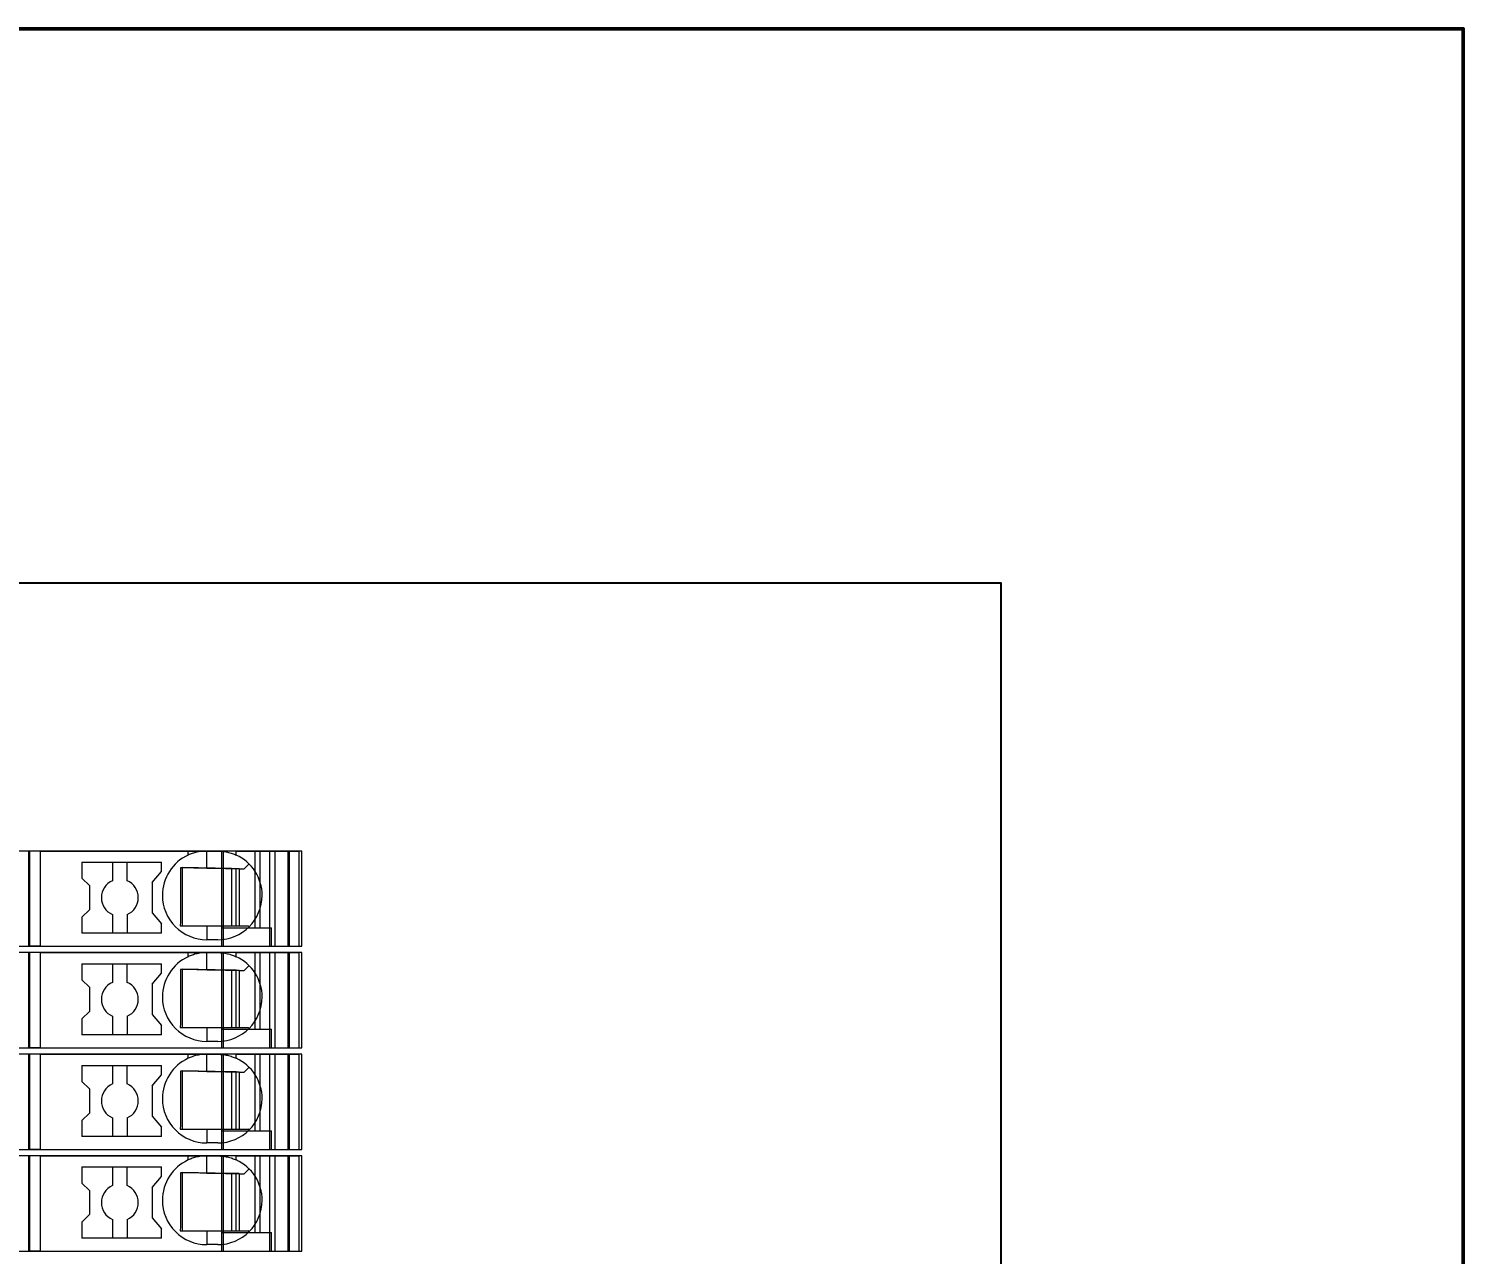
# Model space of a CAD drawing. Header units: millimetres. Extents: x 0 to 1680, y 0 to 1188.
# Drawn here: x 894.4 to 972, y 406.7 to 473 of the extents above; entities that cross this region are included whole.
import ezdxf
from ezdxf.enums import TextEntityAlignment as Align

# ---------------------------------------------------------------- set-up
doc = ezdxf.new("R2010")
doc.units = ezdxf.units.MM
for name, color, linetype, lineweight in [('EPLAN100', 7, 'Continuous', 13), ('EPLAN309', 5, 'Continuous', 5), ('EPLAN310', 5, 'Continuous', 5), ('EPLAN400', 5, 'Continuous', 9), ('EPLAN440', 73, 'Continuous', 9), ('EPLAN493', 5, 'Continuous', 5), ('EPLAN500', 7, 'Continuous', 9), ('EPLAN501', 7, 'Continuous', 9), ('EPLAN502', 7, 'Continuous', 9), ('EPLAN503', 7, 'Continuous', 9), ('EPLAN504', 7, 'Continuous', 9), ('MAIN-1', 7, 'Continuous', 5), ('MAIN-2', 7, 'Continuous', 5)]:
    doc.layers.add(name, color=color, linetype=linetype, lineweight=lineweight)
doc.styles.add('Tahoma', font='')
doc.styles.get('Tahoma').set_extended_font_data('Tahoma')

# ---------------------------------------------------------------- blocks, each defined once
blk = doc.blocks.new('EPLSYM_LibrarySPECIAL_Symbol12_Variant0_Placement8_26')
at = {"layer": 'EPLAN309', "lineweight": 13, "ltscale": 16}
blk.add_lwpolyline([(0, -5.15), (68.15, -5.15), (68.15, 0), (0, 0)], close=True, dxfattribs=at)
at = {"layer": 'EPLAN493', "color": 5, "style": 'Tahoma'}
blk.add_attdef('17_20450', text='', height=2.3478, dxfattribs=at).set_placement((0, -21.83478), align=Align.MIDDLE_RIGHT)
blk = doc.blocks.new('EPLSYM_LibrarySPECIAL_Symbol12_Variant0_Placement8_27')
at = {"layer": 'EPLAN309', "lineweight": 13, "ltscale": 16}
blk.add_lwpolyline([(0, -5.15), (68.15, -5.15), (68.15, 0), (0, 0)], close=True, dxfattribs=at)
at = {"layer": 'EPLAN493', "color": 5, "style": 'Tahoma'}
blk.add_attdef('17_20450', text='', height=2.3478, dxfattribs=at).set_placement((0, -21.83478), align=Align.MIDDLE_RIGHT)
blk = doc.blocks.new('EPLSYM_LibrarySPECIAL_Symbol12_Variant0_Placement8_28')
at = {"layer": 'EPLAN309', "lineweight": 13, "ltscale": 16}
blk.add_lwpolyline([(0, -5.15), (68.15, -5.15), (68.15, 0), (0, 0)], close=True, dxfattribs=at)
at = {"layer": 'EPLAN493', "color": 5, "style": 'Tahoma'}
blk.add_attdef('17_20450', text='', height=2.3478, dxfattribs=at).set_placement((0, -21.83478), align=Align.MIDDLE_RIGHT)
blk = doc.blocks.new('EPLSYM_LibrarySPECIAL_Symbol12_Variant0_Placement8_29')
at = {"layer": 'EPLAN309', "lineweight": 13, "ltscale": 16}
blk.add_lwpolyline([(0, -5.15), (68.15, -5.15), (68.15, 0), (0, 0)], close=True, dxfattribs=at)
at = {"layer": 'EPLAN493', "color": 5, "style": 'Tahoma'}
blk.add_attdef('17_20450', text='', height=2.3478, dxfattribs=at).set_placement((0, -21.83478), align=Align.MIDDLE_RIGHT)
blk = doc.blocks.new('EPLSYM_LibrarySPECIAL_Symbol11_Variant0_Placement8')
at = {"layer": 'EPLAN310', "lineweight": 25, "ltscale": 16}
blk.add_lwpolyline([(0, -240), (150, -240), (150, 0), (0, 0)], close=True, dxfattribs=at)
at = {"layer": 'EPLAN400', "color": 5, "style": 'Tahoma'}
blk.add_attdef('17_20010', text='', height=2.2575, dxfattribs=at).set_placement((-1.5, -0.9515), align=Align.TOP_RIGHT)
at = {"layer": 'EPLAN440', "color": 73, "style": 'Tahoma'}
blk.add_attdef('17_20300', text='', height=1.6254, dxfattribs=at).set_placement((-1.5, -4.57508), align=Align.TOP_RIGHT)
at = {"layer": 'EPLAN500', "color": 7, "style": 'Tahoma'}
blk.add_attdef('17_20027', text='', height=1.6254, dxfattribs=at).set_placement((-1.5, -7.27508), align=Align.TOP_RIGHT)
at = {"layer": 'EPLAN501', "color": 7, "style": 'Tahoma'}
blk.add_attdef('17_20011', text='', height=1.6254, dxfattribs=at).set_placement((-1.5, -12.67508), align=Align.TOP_RIGHT)
at = {"layer": 'EPLAN502', "color": 7, "style": 'Tahoma'}
blk.add_attdef('17_20025', text='', height=1.6254, dxfattribs=at).set_placement((-1.5, -15.37508), align=Align.TOP_RIGHT)
at = {"layer": 'EPLAN503', "color": 7, "style": 'Tahoma'}
blk.add_attdef('17_20024', text='', height=1.6254, dxfattribs=at).set_placement((-1.5, -18.07508), align=Align.TOP_RIGHT)
at = {"layer": 'EPLAN504', "color": 7, "style": 'Tahoma'}
blk.add_attdef('17_20901[1]', text='', height=1.6254, dxfattribs=at).set_placement((-1.5, -9.97508), align=Align.TOP_RIGHT)

msp = doc.modelspace()

# ---------------------------------------------------------------- linework, layer by layer
at = {"layer": 'EPLAN100', "lineweight": 50, "ltscale": 16}
msp.add_lwpolyline([(772, 173), (972, 173), (972, 473), (772, 473)], close=True, dxfattribs=at)
at = {"layer": 'MAIN-1'}
for p, q in [((895, 428.5), (894.367, 428.5)), ((894.367, 423.35), (894.367, 428.5)), ((895, 428.5), (903, 428.5)), ((895, 423.35), (895, 428.5)), ((897.25, 427.9), (897.25, 427.029)), ((897.25, 427.9), (901.55, 427.9)), ((898.9, 427.9), (898.9, 426.892)), ((899.7, 426.892), (899.7, 427.9)), ((901.55, 427.389), (901.55, 427.9)), ((903, 428.5), (904, 428.5)), ((903, 428.282), (903, 428.5)), ((903.052, 428.305), (903, 428.282)), ((903.106, 428.327), (903.052, 428.305)), ((903.163, 428.349), (903.106, 428.327)), ((903.222, 428.37), (903.163, 428.349)), ((903.283, 428.39), (903.222, 428.37)), ((903.347, 428.409), (903.283, 428.39)), ((903.413, 428.427), (903.347, 428.409)), ((903.481, 428.443), (903.413, 428.427)), ((903.551, 428.458), (903.481, 428.443)), ((903.622, 428.47), (903.551, 428.458)), ((903.696, 428.481), (903.622, 428.47)), ((903.771, 428.489), (903.696, 428.481)), ((903.847, 428.495), (903.771, 428.489)), ((903.923, 428.499), (903.847, 428.495)), ((904, 428.5), (903.923, 428.499)), ((904, 427.568), (904, 428.5)), ((904, 428.5), (904.6, 428.5)), ((904.6, 428.5), (904.677, 428.499)), ((905.6, 428.5), (904.6, 428.5)), ((904.677, 428.499), (904.753, 428.495)), ((904.753, 428.495), (904.829, 428.489)), ((904.829, 428.489), (904.904, 428.481)), ((904.904, 428.481), (904.978, 428.47)), ((904.978, 428.47), (905.049, 428.458)), ((905.049, 428.458), (905.119, 428.443)), ((905.119, 428.443), (905.187, 428.427)), ((905.187, 428.427), (905.253, 428.409)), ((905.253, 428.409), (905.317, 428.39)), ((905.317, 428.39), (905.378, 428.37)), ((905.378, 428.37), (905.437, 428.349)), ((905.437, 428.349), (905.494, 428.327)), ((905.494, 428.327), (905.548, 428.305)), ((905.548, 428.305), (905.6, 428.282)), ((905.6, 428.5), (909, 428.5)), ((905.6, 428.282), (905.6, 428.5)), ((906.033, 427.533), (906.297, 427.797)), ((909, 423.35), (909, 428.5)), ((897.65, 426.629), (897.25, 427.029)), ((901.05, 426.793), (901.55, 427.389)), ((902.574, 427.592), (902.574, 427.522)), ((902.635, 427.591), (902.574, 427.592)), ((902.574, 427.522), (902.575, 427.45)), ((902.575, 427.45), (902.576, 427.377)), ((902.576, 427.377), (902.577, 427.303)), ((902.577, 427.303), (902.577, 427.227)), ((902.577, 427.227), (902.578, 427.149)), ((902.578, 427.149), (902.579, 427.07)), ((902.579, 427.07), (902.58, 426.988)), ((902.58, 426.988), (902.58, 426.904)), ((902.696, 427.59), (902.635, 427.591)), ((902.671, 427.591), (902.671, 424.45)), ((902.759, 427.589), (902.696, 427.59)), ((902.822, 427.588), (902.759, 427.589)), ((902.887, 427.587), (902.822, 427.588)), ((902.953, 427.586), (902.887, 427.587)), ((903.021, 427.585), (902.953, 427.586)), ((903.09, 427.584), (903.021, 427.585)), ((903.16, 427.582), (903.09, 427.584)), ((903.233, 427.581), (903.16, 427.582)), ((903.307, 427.58), (903.233, 427.581)), ((903.385, 427.579), (903.307, 427.58)), ((903.464, 427.577), (903.385, 427.579)), ((903.547, 427.576), (903.464, 427.577)), ((903.632, 427.575), (903.547, 427.576)), ((903.72, 427.573), (903.632, 427.575)), ((903.812, 427.571), (903.72, 427.573)), ((903.905, 427.57), (903.812, 427.571)), ((904, 427.568), (903.905, 427.57)), ((904, 427.568), (906.033, 427.533)), ((905.35, 427.545), (905.35, 424.45)), ((905.6, 424.45), (905.6, 427.54)), ((905.75, 427.538), (905.75, 424.45)), ((897.65, 426.629), (897.65, 425.321)), ((901.05, 426.793), (901.05, 425.157)), ((902.58, 426.904), (902.581, 426.817)), ((902.581, 426.817), (902.581, 426.726)), ((902.581, 426.726), (902.582, 426.632)), ((902.582, 426.632), (902.582, 426.534)), ((902.582, 426.534), (902.583, 426.431)), ((902.583, 426.431), (902.583, 426.324)), ((902.583, 426.324), (902.583, 426.213)), ((902.583, 426.213), (902.583, 426.1)), ((902.582, 425.534), (902.581, 425.434)), ((902.581, 425.434), (902.581, 425.339)), ((902.583, 425.747), (902.582, 425.638)), ((902.582, 425.638), (902.582, 425.534)), ((902.583, 426.1), (902.583, 425.979)), ((902.583, 425.979), (902.583, 425.861)), ((902.583, 425.861), (902.583, 425.747)), ((897.65, 425.321), (897.25, 424.921)), ((897.25, 424.921), (897.25, 424.05)), ((898.9, 425.058), (898.9, 424.05)), ((899.7, 425.058), (899.7, 424.05)), ((901.05, 425.157), (901.55, 424.561)), ((902.575, 424.75), (902.574, 424.674)), ((902.574, 424.674), (902.574, 424.598)), ((902.576, 424.829), (902.575, 424.75)), ((902.577, 424.908), (902.576, 424.829)), ((902.578, 424.99), (902.577, 424.908)), ((902.579, 425.159), (902.578, 425.073)), ((902.578, 425.073), (902.578, 424.99)), ((902.58, 425.248), (902.579, 425.159)), ((902.581, 425.339), (902.58, 425.248)), ((901.55, 424.05), (897.25, 424.05)), ((901.55, 424.05), (901.55, 424.561)), ((902.573, 424.524), (902.572, 424.45)), ((902.572, 424.45), (902.633, 424.45)), ((902.574, 424.598), (902.573, 424.524)), ((902.633, 424.45), (902.695, 424.45)), ((902.695, 424.45), (902.759, 424.45)), ((902.759, 424.45), (902.823, 424.45)), ((902.823, 424.45), (902.889, 424.45)), ((902.889, 424.45), (902.955, 424.45)), ((902.955, 424.45), (903.024, 424.45)), ((903.024, 424.45), (903.093, 424.45)), ((903.093, 424.45), (903.165, 424.45)), ((903.165, 424.45), (903.239, 424.45)), ((903.239, 424.45), (903.314, 424.45)), ((903.314, 424.45), (903.392, 424.45)), ((903.392, 424.45), (903.472, 424.45)), ((903.472, 424.45), (903.555, 424.45)), ((903.555, 424.45), (903.64, 424.45)), ((903.64, 424.45), (903.727, 424.45)), ((903.727, 424.45), (903.817, 424.45)), ((903.817, 424.45), (903.908, 424.45)), ((903.908, 424.45), (904, 424.45)), ((904, 424.45), (904, 423.7)), ((904, 424.45), (906.25, 424.45)), ((906.297, 424.403), (906.25, 424.45)), ((895, 423.35), (894.367, 423.35)), ((895, 423.35), (909, 423.35)), ((904.6, 423.7), (904, 423.7)), ((907.5, 423.35), (907.5, 423.35)), ((895, 423), (894.367, 423)), ((894.367, 417.85), (894.367, 423)), ((895, 423), (903, 423)), ((895, 417.85), (895, 423)), ((897.25, 422.4), (897.25, 421.529)), ((897.25, 422.4), (901.55, 422.4)), ((898.9, 422.4), (898.9, 421.392)), ((899.7, 421.392), (899.7, 422.4)), ((901.55, 421.889), (901.55, 422.4)), ((903, 423), (904, 423)), ((903, 422.782), (903, 423)), ((903.052, 422.805), (903, 422.782)), ((903.106, 422.827), (903.052, 422.805)), ((903.163, 422.849), (903.106, 422.827)), ((903.222, 422.87), (903.163, 422.849)), ((903.283, 422.89), (903.222, 422.87)), ((903.347, 422.909), (903.283, 422.89)), ((903.413, 422.927), (903.347, 422.909)), ((903.481, 422.943), (903.413, 422.927)), ((903.551, 422.958), (903.481, 422.943)), ((903.622, 422.97), (903.551, 422.958)), ((903.696, 422.981), (903.622, 422.97)), ((903.771, 422.989), (903.696, 422.981)), ((903.847, 422.995), (903.771, 422.989)), ((903.923, 422.999), (903.847, 422.995)), ((904, 423), (903.923, 422.999)), ((904, 422.068), (904, 423)), ((904, 423), (904.6, 423)), ((904.6, 423), (904.677, 422.999)), ((905.6, 423), (904.6, 423)), ((904.677, 422.999), (904.753, 422.995)), ((904.753, 422.995), (904.829, 422.989)), ((904.829, 422.989), (904.904, 422.981)), ((904.904, 422.981), (904.978, 422.97)), ((904.978, 422.97), (905.049, 422.958)), ((905.049, 422.958), (905.119, 422.943)), ((905.119, 422.943), (905.187, 422.927)), ((905.187, 422.927), (905.253, 422.909)), ((905.253, 422.909), (905.317, 422.89)), ((905.317, 422.89), (905.378, 422.87)), ((905.378, 422.87), (905.437, 422.849)), ((905.437, 422.849), (905.494, 422.827)), ((905.494, 422.827), (905.548, 422.805)), ((905.548, 422.805), (905.6, 422.782)), ((905.6, 423), (909, 423)), ((905.6, 422.782), (905.6, 423)), ((909, 417.85), (909, 423)), ((901.05, 421.293), (901.55, 421.889)), ((902.574, 422.092), (902.574, 422.022)), ((902.635, 422.091), (902.574, 422.092)), ((902.574, 422.022), (902.575, 421.95)), ((902.575, 421.95), (902.576, 421.877)), ((902.576, 421.877), (902.577, 421.803)), ((902.577, 421.803), (902.577, 421.727)), ((902.577, 421.727), (902.578, 421.649)), ((902.578, 421.649), (902.579, 421.57)), ((902.579, 421.57), (902.58, 421.488)), ((902.696, 422.09), (902.635, 422.091)), ((902.671, 422.091), (902.671, 418.95)), ((902.759, 422.089), (902.696, 422.09)), ((902.822, 422.088), (902.759, 422.089)), ((902.887, 422.087), (902.822, 422.088)), ((902.953, 422.086), (902.887, 422.087)), ((903.021, 422.085), (902.953, 422.086)), ((903.09, 422.084), (903.021, 422.085)), ((903.16, 422.082), (903.09, 422.084)), ((903.233, 422.081), (903.16, 422.082)), ((903.307, 422.08), (903.233, 422.081)), ((903.385, 422.079), (903.307, 422.08)), ((903.464, 422.077), (903.385, 422.079)), ((903.547, 422.076), (903.464, 422.077)), ((903.632, 422.075), (903.547, 422.076)), ((903.72, 422.073), (903.632, 422.075)), ((903.812, 422.071), (903.72, 422.073)), ((903.905, 422.07), (903.812, 422.071)), ((904, 422.068), (903.905, 422.07)), ((904, 422.068), (906.033, 422.033)), ((905.35, 422.045), (905.35, 418.95)), ((905.6, 418.95), (905.6, 422.04)), ((905.75, 422.038), (905.75, 418.95)), ((906.033, 422.033), (906.297, 422.297)), ((897.65, 421.129), (897.25, 421.529)), ((897.65, 421.129), (897.65, 419.821)), ((901.05, 421.293), (901.05, 419.657)), ((902.58, 421.488), (902.58, 421.404)), ((902.58, 421.404), (902.581, 421.317)), ((902.581, 421.317), (902.581, 421.226)), ((902.581, 421.226), (902.582, 421.132)), ((902.582, 421.132), (902.582, 421.034)), ((902.582, 421.034), (902.583, 420.931)), ((902.583, 420.931), (902.583, 420.824)), ((902.583, 420.824), (902.583, 420.713)), ((902.582, 420.034), (902.581, 419.934)), ((902.583, 420.247), (902.582, 420.138)), ((902.582, 420.138), (902.582, 420.034)), ((902.583, 420.713), (902.583, 420.6)), ((902.583, 420.6), (902.583, 420.479)), ((902.583, 420.479), (902.583, 420.361)), ((902.583, 420.361), (902.583, 420.247)), ((897.65, 419.821), (897.25, 419.421)), ((897.25, 419.421), (897.25, 418.55)), ((898.9, 419.558), (898.9, 418.55)), ((899.7, 419.558), (899.7, 418.55)), ((901.05, 419.657), (901.55, 419.061)), ((902.575, 419.25), (902.574, 419.174)), ((902.576, 419.329), (902.575, 419.25)), ((902.577, 419.408), (902.576, 419.329)), ((902.578, 419.49), (902.577, 419.408)), ((902.579, 419.659), (902.578, 419.573)), ((902.578, 419.573), (902.578, 419.49)), ((902.58, 419.748), (902.579, 419.659)), ((902.581, 419.839), (902.58, 419.748)), ((902.581, 419.934), (902.581, 419.839)), ((901.55, 418.55), (897.25, 418.55)), ((901.55, 418.55), (901.55, 419.061)), ((902.573, 419.024), (902.572, 418.95)), ((902.572, 418.95), (902.633, 418.95)), ((902.574, 419.098), (902.573, 419.024)), ((902.574, 419.174), (902.574, 419.098)), ((902.633, 418.95), (902.695, 418.95)), ((902.695, 418.95), (902.759, 418.95)), ((902.759, 418.95), (902.823, 418.95)), ((902.823, 418.95), (902.889, 418.95)), ((902.889, 418.95), (902.955, 418.95)), ((902.955, 418.95), (903.024, 418.95)), ((903.024, 418.95), (903.093, 418.95)), ((903.093, 418.95), (903.165, 418.95)), ((903.165, 418.95), (903.239, 418.95)), ((903.239, 418.95), (903.314, 418.95)), ((903.314, 418.95), (903.392, 418.95)), ((903.392, 418.95), (903.472, 418.95)), ((903.472, 418.95), (903.555, 418.95)), ((903.555, 418.95), (903.64, 418.95)), ((903.64, 418.95), (903.727, 418.95)), ((903.727, 418.95), (903.817, 418.95)), ((903.817, 418.95), (903.908, 418.95)), ((903.908, 418.95), (904, 418.95)), ((904, 418.95), (904, 418.2)), ((904, 418.95), (906.25, 418.95)), ((906.297, 418.903), (906.25, 418.95)), ((895, 417.85), (894.367, 417.85)), ((895, 417.85), (909, 417.85)), ((904.6, 418.2), (904, 418.2)), ((907.5, 417.85), (907.5, 417.85)), ((895, 417.5), (894.367, 417.5)), ((894.367, 412.35), (894.367, 417.5)), ((895, 417.5), (903, 417.5)), ((895, 412.35), (895, 417.5)), ((897.25, 416.9), (897.25, 416.029)), ((897.25, 416.9), (901.55, 416.9)), ((898.9, 416.9), (898.9, 415.892)), ((899.7, 415.892), (899.7, 416.9)), ((901.55, 416.389), (901.55, 416.9)), ((903, 417.5), (904, 417.5)), ((903, 417.282), (903, 417.5)), ((903.052, 417.305), (903, 417.282)), ((903.106, 417.327), (903.052, 417.305)), ((903.163, 417.349), (903.106, 417.327)), ((903.222, 417.37), (903.163, 417.349)), ((903.283, 417.39), (903.222, 417.37)), ((903.347, 417.409), (903.283, 417.39)), ((903.413, 417.427), (903.347, 417.409)), ((903.481, 417.443), (903.413, 417.427)), ((903.551, 417.458), (903.481, 417.443)), ((903.622, 417.47), (903.551, 417.458)), ((903.696, 417.481), (903.622, 417.47)), ((903.771, 417.489), (903.696, 417.481)), ((903.847, 417.495), (903.771, 417.489)), ((903.923, 417.499), (903.847, 417.495)), ((904, 417.5), (903.923, 417.499)), ((904, 416.568), (904, 417.5)), ((904, 417.5), (904.6, 417.5)), ((904.6, 417.5), (904.677, 417.499)), ((905.6, 417.5), (904.6, 417.5)), ((904.677, 417.499), (904.753, 417.495)), ((904.753, 417.495), (904.829, 417.489)), ((904.829, 417.489), (904.904, 417.481)), ((904.904, 417.481), (904.978, 417.47)), ((904.978, 417.47), (905.049, 417.458)), ((905.049, 417.458), (905.119, 417.443)), ((905.119, 417.443), (905.187, 417.427)), ((905.187, 417.427), (905.253, 417.409)), ((905.253, 417.409), (905.317, 417.39)), ((905.317, 417.39), (905.378, 417.37)), ((905.378, 417.37), (905.437, 417.349)), ((905.437, 417.349), (905.494, 417.327)), ((905.494, 417.327), (905.548, 417.305)), ((905.548, 417.305), (905.6, 417.282)), ((905.6, 417.5), (909, 417.5)), ((905.6, 417.282), (905.6, 417.5)), ((909, 412.35), (909, 417.5)), ((901.05, 415.793), (901.55, 416.389)), ((902.574, 416.592), (902.574, 416.522)), ((902.635, 416.591), (902.574, 416.592)), ((902.574, 416.522), (902.575, 416.45)), ((902.575, 416.45), (902.576, 416.377)), ((902.576, 416.377), (902.577, 416.303)), ((902.577, 416.303), (902.577, 416.227)), ((902.577, 416.227), (902.578, 416.149)), ((902.578, 416.149), (902.579, 416.07)), ((902.696, 416.59), (902.635, 416.591)), ((902.671, 416.591), (902.671, 413.45)), ((902.759, 416.589), (902.696, 416.59)), ((902.822, 416.588), (902.759, 416.589)), ((902.887, 416.587), (902.822, 416.588)), ((902.953, 416.586), (902.887, 416.587)), ((903.021, 416.585), (902.953, 416.586)), ((903.09, 416.584), (903.021, 416.585)), ((903.16, 416.582), (903.09, 416.584)), ((903.233, 416.581), (903.16, 416.582)), ((903.307, 416.58), (903.233, 416.581)), ((903.385, 416.579), (903.307, 416.58)), ((903.464, 416.577), (903.385, 416.579)), ((903.547, 416.576), (903.464, 416.577)), ((903.632, 416.575), (903.547, 416.576)), ((903.72, 416.573), (903.632, 416.575)), ((903.812, 416.571), (903.72, 416.573)), ((903.905, 416.57), (903.812, 416.571)), ((904, 416.568), (903.905, 416.57)), ((904, 416.568), (906.033, 416.533)), ((905.35, 416.545), (905.35, 413.45)), ((905.6, 413.45), (905.6, 416.54)), ((905.75, 416.538), (905.75, 413.45)), ((906.033, 416.533), (906.297, 416.797)), ((897.65, 415.629), (897.25, 416.029)), ((897.65, 415.629), (897.65, 414.321)), ((901.05, 415.793), (901.05, 414.157)), ((902.579, 416.07), (902.58, 415.988)), ((902.58, 415.988), (902.58, 415.904)), ((902.58, 415.904), (902.581, 415.817)), ((902.581, 415.817), (902.581, 415.726)), ((902.581, 415.726), (902.582, 415.632)), ((902.582, 415.632), (902.582, 415.534)), ((902.582, 415.534), (902.583, 415.431)), ((902.583, 415.431), (902.583, 415.324)), ((902.583, 414.747), (902.582, 414.638)), ((902.582, 414.638), (902.582, 414.534)), ((902.583, 415.324), (902.583, 415.213)), ((902.583, 415.213), (902.583, 415.1)), ((902.583, 415.1), (902.583, 414.979)), ((902.583, 414.979), (902.583, 414.861)), ((902.583, 414.861), (902.583, 414.747)), ((897.65, 414.321), (897.25, 413.921)), ((897.25, 413.921), (897.25, 413.05)), ((898.9, 414.058), (898.9, 413.05)), ((899.7, 414.058), (899.7, 413.05)), ((901.05, 414.157), (901.55, 413.561)), ((902.576, 413.829), (902.575, 413.75)), ((902.577, 413.908), (902.576, 413.829)), ((902.578, 413.99), (902.577, 413.908)), ((902.579, 414.159), (902.578, 414.073)), ((902.578, 414.073), (902.578, 413.99)), ((902.58, 414.248), (902.579, 414.159)), ((902.581, 414.339), (902.58, 414.248)), ((902.582, 414.534), (902.581, 414.434)), ((902.581, 414.434), (902.581, 414.339)), ((901.55, 413.05), (897.25, 413.05)), ((901.55, 413.05), (901.55, 413.561)), ((902.573, 413.524), (902.572, 413.45)), ((902.572, 413.45), (902.633, 413.45)), ((902.574, 413.598), (902.573, 413.524)), ((902.575, 413.75), (902.574, 413.674)), ((902.574, 413.674), (902.574, 413.598)), ((902.633, 413.45), (902.695, 413.45)), ((902.695, 413.45), (902.759, 413.45)), ((902.759, 413.45), (902.823, 413.45)), ((902.823, 413.45), (902.889, 413.45)), ((902.889, 413.45), (902.955, 413.45)), ((902.955, 413.45), (903.024, 413.45)), ((903.024, 413.45), (903.093, 413.45)), ((903.093, 413.45), (903.165, 413.45)), ((903.165, 413.45), (903.239, 413.45)), ((903.239, 413.45), (903.314, 413.45)), ((903.314, 413.45), (903.392, 413.45)), ((903.392, 413.45), (903.472, 413.45)), ((903.472, 413.45), (903.555, 413.45)), ((903.555, 413.45), (903.64, 413.45)), ((903.64, 413.45), (903.727, 413.45)), ((903.727, 413.45), (903.817, 413.45)), ((903.817, 413.45), (903.908, 413.45)), ((903.908, 413.45), (904, 413.45)), ((904, 413.45), (904, 412.7)), ((904, 413.45), (906.25, 413.45)), ((906.297, 413.403), (906.25, 413.45)), ((895, 412.35), (894.367, 412.35)), ((895, 412.35), (909, 412.35)), ((904.6, 412.7), (904, 412.7)), ((907.5, 412.35), (907.5, 412.35)), ((895, 412), (894.367, 412)), ((894.367, 406.85), (894.367, 412)), ((895, 412), (903, 412)), ((895, 406.85), (895, 412)), ((903, 412), (904, 412)), ((903, 411.782), (903, 412)), ((903.052, 411.805), (903, 411.782)), ((903.106, 411.827), (903.052, 411.805)), ((903.163, 411.849), (903.106, 411.827)), ((903.222, 411.87), (903.163, 411.849)), ((903.283, 411.89), (903.222, 411.87)), ((903.347, 411.909), (903.283, 411.89)), ((903.413, 411.927), (903.347, 411.909)), ((903.481, 411.943), (903.413, 411.927)), ((903.551, 411.958), (903.481, 411.943)), ((903.622, 411.97), (903.551, 411.958)), ((903.696, 411.981), (903.622, 411.97)), ((903.771, 411.989), (903.696, 411.981)), ((903.847, 411.995), (903.771, 411.989)), ((903.923, 411.999), (903.847, 411.995)), ((904, 412), (903.923, 411.999)), ((904, 411.068), (904, 412)), ((904, 412), (904.6, 412)), ((904.6, 412), (904.677, 411.999)), ((905.6, 412), (904.6, 412)), ((904.677, 411.999), (904.753, 411.995)), ((904.753, 411.995), (904.829, 411.989)), ((904.829, 411.989), (904.904, 411.981)), ((904.904, 411.981), (904.978, 411.97)), ((904.978, 411.97), (905.049, 411.958)), ((905.049, 411.958), (905.119, 411.943)), ((905.119, 411.943), (905.187, 411.927)), ((905.187, 411.927), (905.253, 411.909)), ((905.253, 411.909), (905.317, 411.89)), ((905.317, 411.89), (905.378, 411.87)), ((905.378, 411.87), (905.437, 411.849)), ((905.437, 411.849), (905.494, 411.827)), ((905.494, 411.827), (905.548, 411.805)), ((905.548, 411.805), (905.6, 411.782)), ((905.6, 412), (909, 412)), ((905.6, 411.782), (905.6, 412)), ((909, 406.85), (909, 412)), ((897.25, 411.4), (897.25, 410.529)), ((897.25, 411.4), (901.55, 411.4)), ((898.9, 411.4), (898.9, 410.392)), ((899.7, 410.392), (899.7, 411.4)), ((901.05, 410.293), (901.55, 410.889)), ((901.55, 410.889), (901.55, 411.4)), ((902.574, 411.092), (902.574, 411.022)), ((902.635, 411.091), (902.574, 411.092)), ((902.574, 411.022), (902.575, 410.95)), ((902.575, 410.95), (902.576, 410.877)), ((902.576, 410.877), (902.577, 410.803)), ((902.577, 410.803), (902.577, 410.727)), ((902.577, 410.727), (902.578, 410.649)), ((902.696, 411.09), (902.635, 411.091)), ((902.671, 411.091), (902.671, 407.95)), ((902.759, 411.089), (902.696, 411.09)), ((902.822, 411.088), (902.759, 411.089)), ((902.887, 411.087), (902.822, 411.088)), ((902.953, 411.086), (902.887, 411.087)), ((903.021, 411.085), (902.953, 411.086)), ((903.09, 411.084), (903.021, 411.085)), ((903.16, 411.082), (903.09, 411.084)), ((903.233, 411.081), (903.16, 411.082)), ((903.307, 411.08), (903.233, 411.081)), ((903.385, 411.079), (903.307, 411.08)), ((903.464, 411.077), (903.385, 411.079)), ((903.547, 411.076), (903.464, 411.077)), ((903.632, 411.075), (903.547, 411.076)), ((903.72, 411.073), (903.632, 411.075)), ((903.812, 411.071), (903.72, 411.073)), ((903.905, 411.07), (903.812, 411.071)), ((904, 411.068), (903.905, 411.07)), ((904, 411.068), (906.033, 411.033)), ((905.35, 411.045), (905.35, 407.95)), ((905.6, 407.95), (905.6, 411.04)), ((905.75, 411.038), (905.75, 407.95)), ((906.033, 411.033), (906.297, 411.297)), ((897.65, 410.129), (897.25, 410.529)), ((897.65, 410.129), (897.65, 408.821)), ((901.05, 410.293), (901.05, 408.657)), ((902.578, 410.649), (902.579, 410.57)), ((902.579, 410.57), (902.58, 410.488)), ((902.58, 410.488), (902.58, 410.404)), ((902.58, 410.404), (902.581, 410.317)), ((902.581, 410.317), (902.581, 410.226)), ((902.581, 410.226), (902.582, 410.132)), ((902.582, 410.132), (902.582, 410.034)), ((902.582, 410.034), (902.583, 409.931)), ((902.583, 409.931), (902.583, 409.824)), ((902.583, 409.247), (902.582, 409.138)), ((902.582, 409.138), (902.582, 409.034)), ((902.583, 409.824), (902.583, 409.713)), ((902.583, 409.713), (902.583, 409.6)), ((902.583, 409.6), (902.583, 409.479)), ((902.583, 409.479), (902.583, 409.361)), ((902.583, 409.361), (902.583, 409.247)), ((897.65, 408.821), (897.25, 408.421)), ((897.25, 408.421), (897.25, 407.55)), ((898.9, 408.558), (898.9, 407.55)), ((899.7, 408.558), (899.7, 407.55)), ((901.05, 408.657), (901.55, 408.061)), ((902.577, 408.408), (902.576, 408.329)), ((902.578, 408.49), (902.577, 408.408)), ((902.579, 408.659), (902.578, 408.573)), ((902.578, 408.573), (902.578, 408.49)), ((902.58, 408.748), (902.579, 408.659)), ((902.581, 408.839), (902.58, 408.748)), ((902.582, 409.034), (902.581, 408.934)), ((902.581, 408.934), (902.581, 408.839)), ((901.55, 407.55), (901.55, 408.061)), ((902.573, 408.024), (902.572, 407.95)), ((902.572, 407.95), (902.633, 407.95)), ((902.574, 408.098), (902.573, 408.024)), ((902.575, 408.25), (902.574, 408.174)), ((902.574, 408.174), (902.574, 408.098)), ((902.576, 408.329), (902.575, 408.25)), ((902.633, 407.95), (902.695, 407.95)), ((902.695, 407.95), (902.759, 407.95)), ((902.759, 407.95), (902.823, 407.95)), ((902.823, 407.95), (902.889, 407.95)), ((902.889, 407.95), (902.955, 407.95)), ((902.955, 407.95), (903.024, 407.95)), ((903.024, 407.95), (903.093, 407.95)), ((903.093, 407.95), (903.165, 407.95)), ((903.165, 407.95), (903.239, 407.95)), ((903.239, 407.95), (903.314, 407.95)), ((903.314, 407.95), (903.392, 407.95)), ((903.392, 407.95), (903.472, 407.95)), ((903.472, 407.95), (903.555, 407.95)), ((903.555, 407.95), (903.64, 407.95)), ((903.64, 407.95), (903.727, 407.95)), ((903.727, 407.95), (903.817, 407.95)), ((903.817, 407.95), (903.908, 407.95)), ((903.908, 407.95), (904, 407.95)), ((904, 407.95), (904, 407.2)), ((904, 407.95), (906.25, 407.95)), ((906.297, 407.903), (906.25, 407.95)), ((895, 406.85), (894.367, 406.85)), ((895, 406.85), (909, 406.85)), ((901.55, 407.55), (897.25, 407.55)), ((904.6, 407.2), (904, 407.2)), ((907.5, 406.85), (907.5, 406.85))]:
    msp.add_line(p, q, dxfattribs=at)
for centre, radius, start, end in [((904, 426.1), 2.4, 114.62435, 179.99998), ((904.6, 426.1), 2.4, 0.00002, 65.37565), ((899.3, 425.975), 1, 113.57819, 179.99998), ((899.3, 425.975), 1, 0.00002, 66.42181), ((899.3, 425.975), 1, 179.99998, 246.42183), ((899.3, 425.975), 1, 293.57817, 0.00002), ((904, 426.1), 2.4, 179.99998, 270.00002), ((904.6, 426.1), 2.4, 270.00002, 0.00002), ((904, 420.6), 2.4, 114.62435, 179.99998), ((904.6, 420.6), 2.4, 0.00002, 65.37565), ((899.3, 420.475), 1, 113.57819, 179.99998), ((899.3, 420.475), 1, 0.00002, 66.42181), ((899.3, 420.475), 1, 179.99998, 246.42183), ((899.3, 420.475), 1, 293.57817, 0.00002), ((904, 420.6), 2.4, 179.99998, 270.00002), ((904.6, 420.6), 2.4, 270.00002, 0.00002), ((904, 415.1), 2.4, 114.62435, 179.99998), ((904.6, 415.1), 2.4, 0.00002, 65.37565), ((899.3, 414.975), 1, 113.57819, 179.99998), ((899.3, 414.975), 1, 0.00002, 66.42181), ((899.3, 414.975), 1, 179.99998, 246.42183), ((899.3, 414.975), 1, 293.57817, 0.00002), ((904, 415.1), 2.4, 179.99998, 270.00002), ((904.6, 415.1), 2.4, 270.00002, 0.00002), ((904, 409.6), 2.4, 114.62435, 179.99998), ((904.6, 409.6), 2.4, 0.00002, 65.37565), ((899.3, 409.475), 1, 113.57819, 179.99998), ((899.3, 409.475), 1, 0.00002, 66.42181), ((899.3, 409.475), 1, 179.99998, 246.42183), ((899.3, 409.475), 1, 293.57817, 0.00002), ((904, 409.6), 2.4, 179.99998, 270.00002), ((904.6, 409.6), 2.4, 270.00002, 0.00002)]:
    msp.add_arc(centre, radius, start, end, dxfattribs=at)
at = {"layer": 'MAIN-2'}
for p, q in [((894.414, 428.5), (894.414, 423.35)), ((904.8, 428.5), (904.8, 423.35)), ((904.898, 428.5), (904.898, 423.35)), ((906.6, 428.5), (906.6, 424.35)), ((906.9, 424.35), (906.9, 428.5)), ((907.4, 428.5), (907.4, 423.35)), ((907.709, 423.35), (907.709, 428.5)), ((908.4, 423.35), (908.4, 428.5)), ((908.47, 428.5), (908.47, 423.35)), ((902.671, 427.6), (902.574, 427.592)), ((902.671, 427.6), (902.671, 427.591)), ((905.35, 427.553), (902.671, 427.6)), ((905.35, 427.548), (905.35, 427.553)), ((905.6, 427.543), (905.35, 427.548)), ((905.35, 427.548), (905.35, 427.545)), ((905.6, 427.543), (905.6, 427.542)), ((905.75, 427.539), (905.6, 427.542)), ((905.6, 427.54), (905.6, 427.542)), ((905.75, 427.538), (905.75, 427.539)), ((905.75, 427.538), (906.033, 427.533)), ((905.75, 427.538), (905.75, 427.538)), ((904.8, 424.35), (907.5, 424.35)), ((905.35, 424.45), (905.35, 424.45)), ((905.6, 424.45), (905.6, 424.45)), ((906.297, 424.403), (906.297, 424.403)), ((907.5, 423.35), (907.5, 424.35)), ((894.414, 423), (894.414, 417.85)), ((904.8, 423), (904.8, 417.85)), ((904.898, 423), (904.898, 417.85)), ((906.6, 423), (906.6, 418.85)), ((906.9, 418.85), (906.9, 423)), ((907.4, 423), (907.4, 417.85)), ((907.709, 417.85), (907.709, 423)), ((908.4, 417.85), (908.4, 423)), ((908.47, 423), (908.47, 417.85)), ((902.671, 422.1), (902.574, 422.092)), ((902.671, 422.1), (902.671, 422.091)), ((905.35, 422.053), (902.671, 422.1)), ((905.35, 422.048), (905.35, 422.053)), ((905.6, 422.043), (905.35, 422.048)), ((905.35, 422.048), (905.35, 422.045)), ((905.6, 422.043), (905.6, 422.042)), ((905.75, 422.039), (905.6, 422.042)), ((905.6, 422.04), (905.6, 422.042)), ((905.75, 422.038), (905.75, 422.039)), ((905.75, 422.038), (906.033, 422.033)), ((905.75, 422.038), (905.75, 422.038)), ((904.8, 418.85), (907.5, 418.85)), ((905.35, 418.95), (905.35, 418.95)), ((905.6, 418.95), (905.6, 418.95)), ((906.297, 418.903), (906.297, 418.903)), ((907.5, 417.85), (907.5, 418.85)), ((894.414, 417.5), (894.414, 412.35)), ((904.8, 417.5), (904.8, 412.35)), ((904.898, 417.5), (904.898, 412.35)), ((906.6, 417.5), (906.6, 413.35)), ((906.9, 413.35), (906.9, 417.5)), ((907.4, 417.5), (907.4, 412.35)), ((907.709, 412.35), (907.709, 417.5)), ((908.4, 412.35), (908.4, 417.5)), ((908.47, 417.5), (908.47, 412.35)), ((902.671, 416.6), (902.574, 416.592)), ((902.671, 416.6), (902.671, 416.591)), ((905.35, 416.553), (902.671, 416.6)), ((905.35, 416.548), (905.35, 416.553)), ((905.6, 416.543), (905.35, 416.548)), ((905.35, 416.548), (905.35, 416.545)), ((905.6, 416.543), (905.6, 416.542)), ((905.75, 416.539), (905.6, 416.542)), ((905.6, 416.54), (905.6, 416.542)), ((905.75, 416.538), (905.75, 416.539)), ((905.75, 416.538), (906.033, 416.533)), ((905.75, 416.538), (905.75, 416.538)), ((904.8, 413.35), (907.5, 413.35)), ((905.35, 413.45), (905.35, 413.45)), ((905.6, 413.45), (905.6, 413.45)), ((906.297, 413.403), (906.297, 413.403)), ((907.5, 412.35), (907.5, 413.35)), ((894.414, 412), (894.414, 406.85)), ((904.8, 412), (904.8, 406.85)), ((904.898, 412), (904.898, 406.85)), ((906.6, 412), (906.6, 407.85)), ((906.9, 407.85), (906.9, 412)), ((907.4, 412), (907.4, 406.85)), ((907.709, 406.85), (907.709, 412)), ((908.4, 406.85), (908.4, 412)), ((908.47, 412), (908.47, 406.85)), ((902.671, 411.1), (902.574, 411.092)), ((902.671, 411.1), (902.671, 411.091)), ((905.35, 411.053), (902.671, 411.1)), ((905.35, 411.048), (905.35, 411.053)), ((905.6, 411.043), (905.35, 411.048)), ((905.35, 411.048), (905.35, 411.045)), ((905.6, 411.043), (905.6, 411.042)), ((905.75, 411.039), (905.6, 411.042)), ((905.6, 411.04), (905.6, 411.042)), ((905.75, 411.038), (905.75, 411.039)), ((905.75, 411.038), (906.033, 411.033)), ((905.75, 411.038), (905.75, 411.038)), ((904.8, 407.85), (907.5, 407.85)), ((905.35, 407.95), (905.35, 407.95)), ((905.6, 407.95), (905.6, 407.95)), ((906.297, 407.903), (906.297, 407.903)), ((907.5, 406.85), (907.5, 407.85))]:
    msp.add_line(p, q, dxfattribs=at)

# ---------------------------------------------------------------- block references
msp.add_blockref('EPLSYM_LibrarySPECIAL_Symbol11_Variant0_Placement8', (797, 443))
ref = msp.add_blockref('EPLSYM_LibrarySPECIAL_Symbol12_Variant0_Placement8_26', (841, 428.5))
ref.add_attrib('17_20450', '21', dxfattribs={"layer": 'EPLAN493', "color": 5, "height": 2.3478, "style": 'Tahoma'}).set_placement((840, 425.69), align=Align.MIDDLE_RIGHT)
ref = msp.add_blockref('EPLSYM_LibrarySPECIAL_Symbol12_Variant0_Placement8_27', (841, 423))
ref.add_attrib('17_20450', '21', dxfattribs={"layer": 'EPLAN493', "color": 5, "height": 2.3478, "style": 'Tahoma'}).set_placement((840, 420.19), align=Align.MIDDLE_RIGHT)
ref = msp.add_blockref('EPLSYM_LibrarySPECIAL_Symbol12_Variant0_Placement8_28', (841, 417.5))
ref.add_attrib('17_20450', '21', dxfattribs={"layer": 'EPLAN493', "color": 5, "height": 2.3478, "style": 'Tahoma'}).set_placement((840, 414.69), align=Align.MIDDLE_RIGHT)
ref = msp.add_blockref('EPLSYM_LibrarySPECIAL_Symbol12_Variant0_Placement8_29', (841, 412))
ref.add_attrib('17_20450', '21', dxfattribs={"layer": 'EPLAN493', "color": 5, "height": 2.3478, "style": 'Tahoma'}).set_placement((840, 409.19), align=Align.MIDDLE_RIGHT)

doc.saveas('drawing.dxf')
